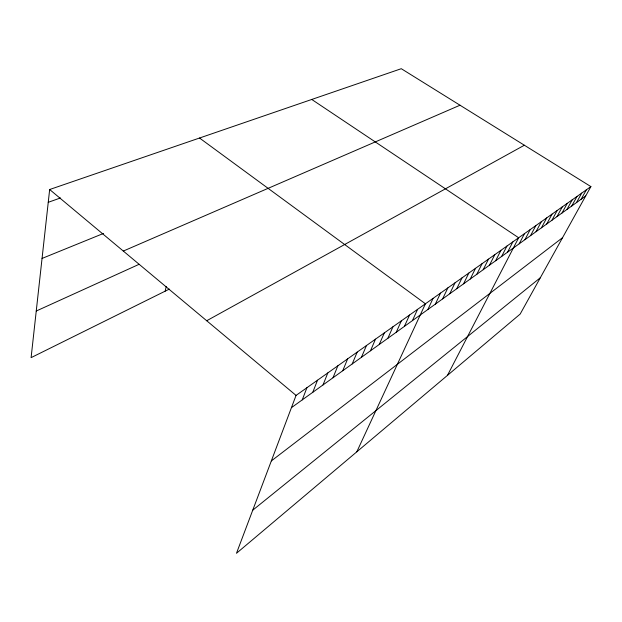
<?xml version="1.0" encoding="UTF-8"?>
<svg xmlns="http://www.w3.org/2000/svg" width="622" height="622" viewBox="0 0 622 622"><rect width="100%" height="100%" fill="white"/><g stroke="black" fill="none" stroke-linecap="round" stroke-linejoin="round"><path stroke-width="0.93" d="M590.9 186.6L296.056 395.405L236.469 553.3L520.163 314.071L590.9 186.6L401.276 68.7L49.659 189.516L31.1 357.642L169.332 289.098M165.18 291.15L166.214 286.555M302.245 399.876L306.934 387.7M312.773 392.311L317.523 380.205M323.02 384.932L327.825 372.905M333.003 377.756L337.863 365.798M342.73 370.759L347.644 358.878M352.207 363.932L357.168 352.13M361.452 357.285L366.451 345.552M370.471 350.8L375.509 339.145M379.264 344.471L384.334 332.887M387.848 338.298L392.956 326.783M396.23 332.265L401.361 320.828M404.417 326.379L409.571 315.02M412.409 320.625L417.587 309.336M356.795 451.836L425.425 303.793L199.538 138.022M427.858 309.515L433.075 298.373M435.314 304.15L440.547 293.079M442.615 298.902L447.863 287.9M449.753 293.763L455.009 282.839M456.735 288.74L462.006 277.886M463.561 283.826L468.84 273.042M470.248 279.021L475.535 268.3M476.794 274.31L482.089 263.666M483.208 269.699L488.503 259.117M489.483 265.182L494.785 254.67M495.633 260.758L500.935 250.316M501.659 256.419L506.961 246.048M507.568 252.174L512.862 241.865M447.475 375.369L518.655 237.767L311.762 99.458M519.199 243.808L524.494 233.631M524.929 239.68L530.224 229.572M530.543 235.645L535.83 225.599M536.047 231.679L541.334 221.704M541.451 227.8L546.722 217.887M546.746 223.99L552.017 214.139M551.939 220.25L557.203 210.469M557.032 216.588L562.288 206.862M562.039 212.988L567.28 203.332M566.945 209.458L572.186 199.856M571.766 205.991L576.991 196.451M576.501 202.585L581.71 193.108M581.142 199.242L586.352 189.827M252.742 510.188L540.331 277.731M271.324 460.941L562.56 237.674M291.43 407.659L585.706 195.961M206.698 320.742L524.354 145.229M36.247 311.023L139.103 264.303M123.311 251.063L460.008 105.219M42.055 258.433L103.524 233.429M48.252 202.305L60.489 197.959M49.659 189.516L296.056 395.405"/></g></svg>
